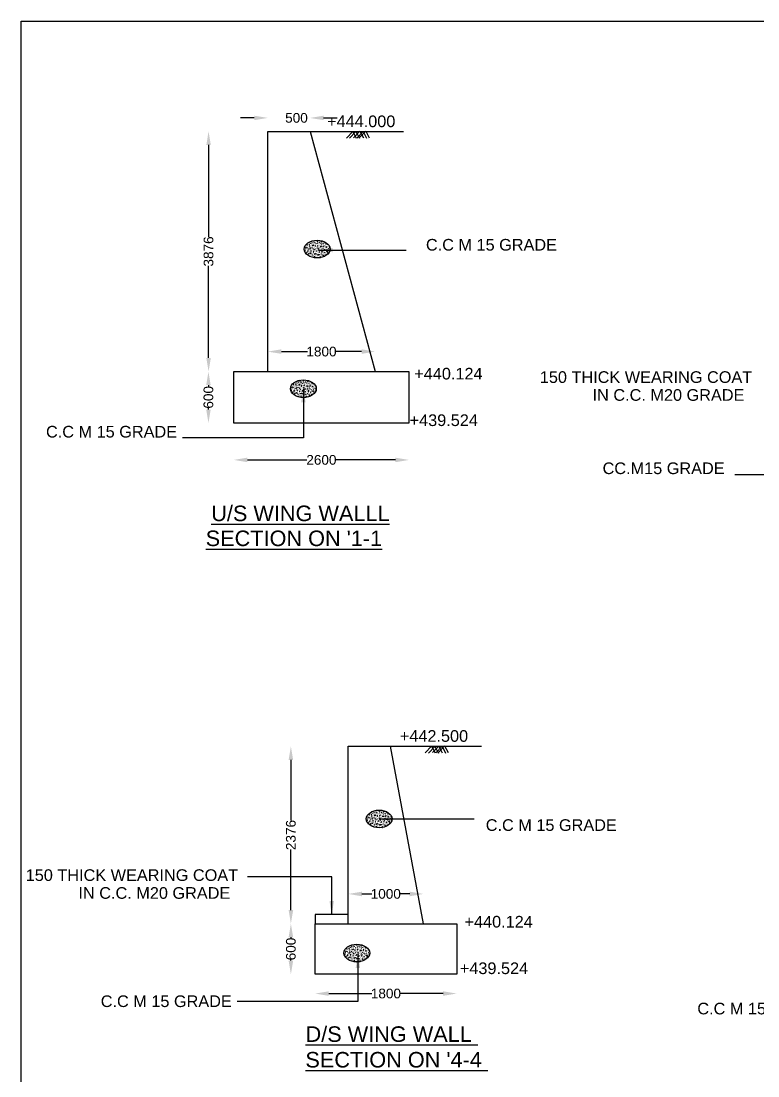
# Model space of a CAD drawing. Header units: millimetres. Extents: x 956 to 8879, y 2115 to 7267.
# Drawn here: x 956 to 2854, y 4550 to 7267 of the extents above; entities that cross this region are included whole.
import ezdxf

# ---------------------------------------------------------------- set-up
doc = ezdxf.new("R2010")
doc.units = ezdxf.units.MM
doc.header["$MEASUREMENT"] = 0
doc.layers.add('DRAWING', color=7, linetype='Continuous')
doc.layers.add('TEXT', color=7, linetype='Continuous')
doc.styles.get("Standard").update_dxf_attribs({"font": 'arial.ttf', "height": 25})
doc.dimstyles.get("Standard").update_dxf_attribs({"dimtxt": 30, "dimasz": 35, "dimexe": 0.18, "dimexo": 0.0625, "dimgap": 0.09, "dimtad": 0, "dimdec": 0, "dimzin": 0, "dimdsep": 46, "dimtxsty": 'Standard', "dimcen": 0.09, "dimse1": 1, "dimse2": 1, "dimadec": 0, "dimazin": 0, "dimtfac": 1, "dimtdec": 0, "dimtofl": 0, "dimtmove": 0, "dimatfit": 3, "dimfxl": 1, "dimtolj": 1, "dimtzin": 0, "dimarcsym": 0})

# ---------------------------------------------------------------- blocks, each defined once
blk = doc.blocks.new('*D4')
at = {"layer": 'Defpoints', "color": 0}
for p in [(1700.2, 7017.6), (1591.4, 6982.9), (1700.2, 6982.9)]:
    blk.add_point(p, dxfattribs=at)
at = {"layer": 'TEXT', "color": 0, "lineweight": -2}
for p, q in [((1556.4, 7017.6), (1521.4, 7017.6)), ((1735.2, 7017.6), (1770.2, 7017.6))]:
    blk.add_line(p, q, dxfattribs=at)
at = {"layer": 'TEXT', "color": 0}
for points in [[(1556.4, 7023.4), (1556.4, 7011.8), (1591.4, 7017.6)], [(1735.2, 7023.4), (1735.2, 7011.8), (1700.2, 7017.6)]]:
    blk.add_solid(points, dxfattribs=at)
at = {"layer": 'TEXT', "color": 0, "insert": (1665.2, 7017.6), "char_height": 25, "attachment_point": 5}
blk.add_mtext('\\A1;500', dxfattribs=at)
blk = doc.blocks.new('*D5')
at = {"layer": 'Defpoints', "color": 0}
for p in [(1591.4, 6982.9), (1438.7, 6364.4), (1591.4, 6364.4)]:
    blk.add_point(p, dxfattribs=at)
at = {"layer": 'TEXT', "color": 0, "lineweight": -2}
for p, q in [((1438.7, 6947.9), (1438.7, 6711.1)), ((1438.7, 6399.4), (1438.7, 6636.3))]:
    blk.add_line(p, q, dxfattribs=at)
at = {"layer": 'TEXT', "color": 0}
for points in [[(1432.9, 6947.9), (1444.6, 6947.9), (1438.7, 6982.9)], [(1432.9, 6399.4), (1444.6, 6399.4), (1438.7, 6364.4)]]:
    blk.add_solid(points, dxfattribs=at)
at = {"layer": 'TEXT', "color": 0, "insert": (1438.7, 6673.7), "char_height": 25, "attachment_point": 5, "rotation": 90}
blk.add_mtext('\\A1;3876', dxfattribs=at)
blk = doc.blocks.new('*D6')
at = {"layer": 'Defpoints', "color": 0}
for p in [(1591.4, 6364.4), (1438.4, 6231.6), (1591.4, 6231.6)]:
    blk.add_point(p, dxfattribs=at)
at = {"layer": 'TEXT', "color": 0, "lineweight": -2}
for p, q in [((1438.4, 6329.4), (1438.4, 6325.7)), ((1438.4, 6266.6), (1438.4, 6270.3))]:
    blk.add_line(p, q, dxfattribs=at)
at = {"layer": 'TEXT', "color": 0}
for points in [[(1432.6, 6329.4), (1444.2, 6329.4), (1438.4, 6364.4)], [(1432.6, 6266.6), (1444.2, 6266.6), (1438.4, 6231.6)]]:
    blk.add_solid(points, dxfattribs=at)
at = {"layer": 'TEXT', "color": 0, "insert": (1438.4, 6298), "char_height": 25, "attachment_point": 5, "rotation": 90}
blk.add_mtext('\\A1;600', dxfattribs=at)
blk = doc.blocks.new('*D7')
at = {"layer": 'Defpoints', "color": 0}
for p in [(1867.9, 6415.7), (1591.4, 6364.4), (1867.9, 6364.4)]:
    blk.add_point(p, dxfattribs=at)
at = {"layer": 'TEXT', "color": 0, "lineweight": -2}
for p, q in [((1626.4, 6415.7), (1693.4, 6415.7)), ((1832.9, 6415.7), (1765.8, 6415.7))]:
    blk.add_line(p, q, dxfattribs=at)
at = {"layer": 'TEXT', "color": 0}
for points in [[(1626.4, 6421.6), (1626.4, 6409.9), (1591.4, 6415.7)], [(1832.9, 6421.6), (1832.9, 6409.9), (1867.9, 6415.7)]]:
    blk.add_solid(points, dxfattribs=at)
at = {"layer": 'TEXT', "color": 0, "insert": (1729.6, 6415.7), "char_height": 25, "attachment_point": 5}
blk.add_mtext('\\A1;1800', dxfattribs=at)
blk = doc.blocks.new('*D8')
at = {"layer": 'Defpoints', "color": 0}
for p in [(1503.7, 6231.6), (1955, 6231.6), (1955, 6136.7)]:
    blk.add_point(p, dxfattribs=at)
at = {"layer": 'TEXT', "color": 0, "lineweight": -2}
for p, q in [((1538.7, 6136.7), (1691.8, 6136.7)), ((1920, 6136.7), (1767, 6136.7))]:
    blk.add_line(p, q, dxfattribs=at)
at = {"layer": 'TEXT', "color": 0}
for points in [[(1538.7, 6142.6), (1538.7, 6130.9), (1503.7, 6136.7)], [(1920, 6142.6), (1920, 6130.9), (1955, 6136.7)]]:
    blk.add_solid(points, dxfattribs=at)
at = {"layer": 'TEXT', "color": 0, "insert": (1729.4, 6136.7), "char_height": 25, "attachment_point": 5}
blk.add_mtext('\\A1;2600', dxfattribs=at)
blk = doc.blocks.new('*D44')
at = {"layer": 'Defpoints', "color": 0}
for p in [(1798.7, 5399.1), (1650.8, 4942.1), (1798.7, 4942.1)]:
    blk.add_point(p, dxfattribs=at)
at = {"layer": 'TEXT', "color": 0, "lineweight": -2}
for p, q in [((1650.8, 5364.1), (1650.8, 5208.2)), ((1650.8, 4977.1), (1650.8, 5133))]:
    blk.add_line(p, q, dxfattribs=at)
at = {"layer": 'TEXT', "color": 0}
for points in [[(1645, 5364.1), (1656.7, 5364.1), (1650.8, 5399.1)], [(1645, 4977.1), (1656.7, 4977.1), (1650.8, 4942.1)]]:
    blk.add_solid(points, dxfattribs=at)
at = {"layer": 'TEXT', "color": 0, "insert": (1650.8, 5170.6), "char_height": 25, "attachment_point": 5, "rotation": 90}
blk.add_mtext('\\A1;2376', dxfattribs=at)
blk = doc.blocks.new('*D45')
at = {"layer": 'Defpoints', "color": 0}
for p in [(1798.7, 4942.1), (1650.8, 4812), (1798.7, 4812)]:
    blk.add_point(p, dxfattribs=at)
at = {"layer": 'TEXT', "color": 0, "lineweight": -2}
for p, q in [((1650.8, 4907.1), (1650.8, 4904.7)), ((1650.8, 4847), (1650.8, 4849.3))]:
    blk.add_line(p, q, dxfattribs=at)
at = {"layer": 'TEXT', "color": 0}
for points in [[(1645, 4907.1), (1656.7, 4907.1), (1650.8, 4942.1)], [(1645, 4847), (1656.7, 4847), (1650.8, 4812)]]:
    blk.add_solid(points, dxfattribs=at)
at = {"layer": 'TEXT', "color": 0, "insert": (1650.8, 4877), "char_height": 25, "attachment_point": 5, "rotation": 90}
blk.add_mtext('\\A1;600', dxfattribs=at)
blk = doc.blocks.new('*D46')
at = {"layer": 'Defpoints', "color": 0}
for p in [(1713.2, 4812), (2078, 4812), (2078, 4762.2)]:
    blk.add_point(p, dxfattribs=at)
at = {"layer": 'TEXT', "color": 0, "lineweight": -2}
for p, q in [((1748.2, 4762.2), (1859.4, 4762.2)), ((2043, 4762.2), (1931.8, 4762.2))]:
    blk.add_line(p, q, dxfattribs=at)
at = {"layer": 'TEXT', "color": 0}
for points in [[(1748.2, 4768), (1748.2, 4756.4), (1713.2, 4762.2)], [(2043, 4768), (2043, 4756.4), (2078, 4762.2)]]:
    blk.add_solid(points, dxfattribs=at)
at = {"layer": 'TEXT', "color": 0, "insert": (1895.6, 4762.2), "char_height": 25, "attachment_point": 5}
blk.add_mtext('\\A1;1800', dxfattribs=at)
blk = doc.blocks.new('*D52')
at = {"layer": 'Defpoints', "color": 0}
for p in [(1992, 5018.8), (1798.7, 4942.1), (1992, 4942.1)]:
    blk.add_point(p, dxfattribs=at)
at = {"layer": 'TEXT', "color": 0, "lineweight": -2}
for p, q in [((1833.7, 5018.8), (1859.1, 5018.8)), ((1957, 5018.8), (1931.5, 5018.8))]:
    blk.add_line(p, q, dxfattribs=at)
at = {"layer": 'TEXT', "color": 0}
for points in [[(1833.7, 5024.6), (1833.7, 5012.9), (1798.7, 5018.8)], [(1957, 5024.6), (1957, 5012.9), (1992, 5018.8)]]:
    blk.add_solid(points, dxfattribs=at)
at = {"layer": 'TEXT', "color": 0, "insert": (1895.3, 5018.8), "char_height": 25, "attachment_point": 5}
blk.add_mtext('\\A1;1000', dxfattribs=at)

msp = doc.modelspace()

# ---------------------------------------------------------------- hatches: boundary and pattern name
at = {"layer": 'TEXT'}
h = msp.add_hatch(dxfattribs=at)
h.set_pattern_fill('AR-CONC', color=0, style=0)
h.set_pattern_definition([(50, (-5838.4694, 1569.369), (7.172602, -0.6275213), [0.75, -8.25]), (355, (-5838.4694, 1569.369), (-1.3875133, 7.5219213), [0.6, -6.6]), (100.4514, (-5837.872, 1569.3166), (5.785094, 6.8943954), [0.637402, -7.011421]), (46.1842, (-5838.469, 1571.369), (10.6724105, -1.65519), [1.125, -12.375]), (96.6356, (-5837.58, 1571.231), (9.346627, 9.741179), [0.956103, -10.51713]), (351.1842, (-5838.469, 1571.369), (9.34662, 9.741186), [0.9, -9.9]), (21, (-5837.4694, 1570.869), (5.9690705, -4.026189), [0.75, -8.25]), (326, (-5837.4694, 1570.869), (2.4331533, 7.2515005), [0.6, -6.6]), (71.4514, (-5836.972, 1570.5334), (8.4022263, 3.225305), [0.637402, -7.011421]), (37.5, (-5838.4694, 1569.369), (0.12159855, 3.32893854), [0, -6.52, 0, -6.7, 0, -6.625]), (7.5, (-5838.4694, 1569.369), (2.6306954, 3.9441171), [0, -3.82, 0, -6.37, 0, -2.525]), (327.5, (-5840.6994, 1569.369), (5.3382244, -0.2255487), [0, -2.5, 0, -7.8, 0, -10.35]), (317.5, (-5841.6994, 1569.369), (5.8318617, 1.0010498), [0, -3.25, 0, -5.18, 0, -7.35])])
edge = h.paths.add_edge_path()
edge.add_ellipse((1718.4, 6679.8), major_axis=(-33.3, 0), ratio=0.683675, start_angle=0, end_angle=360)
h = msp.add_hatch(dxfattribs=at)
h.set_pattern_fill('AR-CONC', color=0, style=0)
h.set_pattern_definition([(50, (-5873.963, 1209.7065), (7.172602, -0.6275213), [0.75, -8.25]), (355, (-5873.963, 1209.7065), (-1.3875133, 7.5219213), [0.6, -6.6]), (100.4514, (-5873.3655, 1209.654), (5.785094, 6.8943954), [0.637402, -7.011421]), (46.1842, (-5873.963, 1211.7065), (10.6724105, -1.65519), [1.125, -12.375]), (96.6356, (-5873.074, 1211.569), (9.346627, 9.741179), [0.956103, -10.51713]), (351.1842, (-5873.963, 1211.706), (9.34662, 9.741186), [0.9, -9.9]), (21, (-5872.963, 1211.2065), (5.9690705, -4.026189), [0.75, -8.25]), (326, (-5872.963, 1211.2065), (2.4331533, 7.2515005), [0.6, -6.6]), (71.4514, (-5872.466, 1210.871), (8.4022263, 3.225305), [0.637402, -7.011421]), (37.5, (-5873.9632, 1209.7065), (0.12159855, 3.32893854), [0, -6.52, 0, -6.7, 0, -6.625]), (7.5, (-5873.9632, 1209.7065), (2.6306954, 3.9441171), [0, -3.82, 0, -6.37, 0, -2.525]), (327.5, (-5876.1932, 1209.7065), (5.3382244, -0.2255487), [0, -2.5, 0, -7.8, 0, -10.35]), (317.5, (-5877.193, 1209.7065), (5.8318617, 1.0010498), [0, -3.25, 0, -5.18, 0, -7.35])])
edge = h.paths.add_edge_path()
edge.add_ellipse((1682.9, 6320.2), major_axis=(-33.3, 0), ratio=0.683675, start_angle=0, end_angle=360)
h = msp.add_hatch(dxfattribs=at)
h.set_pattern_fill('AR-CONC', color=0, style=0)
h.set_pattern_definition([(50, (-5678.702, 101.396), (7.172602, -0.6275213), [0.75, -8.25]), (355, (-5678.702, 101.396), (-1.3875133, 7.5219213), [0.6, -6.6]), (100.4514, (-5678.1045, 101.3436), (5.785094, 6.8943954), [0.637402, -7.011421]), (46.1842, (-5678.702, 103.396), (10.6724105, -1.65519), [1.125, -12.375]), (96.6356, (-5677.813, 103.258), (9.346627, 9.741179), [0.956103, -10.51713]), (351.1842, (-5678.702, 103.396), (9.34662, 9.741186), [0.9, -9.9]), (21, (-5677.702, 102.896), (5.9690705, -4.026189), [0.75, -8.25]), (326, (-5677.702, 102.896), (2.4331533, 7.2515005), [0.6, -6.6]), (71.4514, (-5677.205, 102.5604), (8.4022263, 3.225305), [0.637402, -7.011421]), (37.5, (-5678.7022, 101.396), (0.12159855, 3.32893854), [0, -6.52, 0, -6.7, 0, -6.625]), (7.5, (-5678.7022, 101.396), (2.6306954, 3.9441171), [0, -3.82, 0, -6.37, 0, -2.525]), (327.5, (-5680.9322, 101.396), (5.3382244, -0.2255487), [0, -2.5, 0, -7.8, 0, -10.35]), (317.5, (-5681.932, 101.396), (5.8318617, 1.0010498), [0, -3.25, 0, -5.18, 0, -7.35])])
edge = h.paths.add_edge_path()
edge.add_ellipse((1878.2, 5211.9), major_axis=(-33.3, 0), ratio=0.683675, start_angle=0, end_angle=360)
h = msp.add_hatch(dxfattribs=at)
h.set_pattern_fill('AR-CONC', color=0, style=0)
h.set_pattern_definition([(50, (-5736.372, -243.8073), (7.172602, -0.6275213), [0.75, -8.25]), (355, (-5736.372, -243.807), (-1.3875133, 7.5219213), [0.6, -6.6]), (100.4514, (-5735.774, -243.8596), (5.785094, 6.8943954), [0.637402, -7.011421]), (46.1842, (-5736.372, -241.807), (10.6724105, -1.65519), [1.125, -12.375]), (96.6356, (-5735.483, -241.945), (9.346627, 9.741179), [0.956103, -10.51713]), (351.1842, (-5736.372, -241.807), (9.34662, 9.741186), [0.9, -9.9]), (21, (-5735.372, -242.3073), (5.9690705, -4.026189), [0.75, -8.25]), (326, (-5735.372, -242.307), (2.4331533, 7.2515005), [0.6, -6.6]), (71.4514, (-5734.8746, -242.643), (8.4022263, 3.225305), [0.637402, -7.011421]), (37.5, (-5736.372, -243.8073), (0.12159855, 3.32893854), [0, -6.52, 0, -6.7, 0, -6.625]), (7.5, (-5736.372, -243.8073), (2.6306954, 3.9441171), [0, -3.82, 0, -6.37, 0, -2.525]), (327.5, (-5738.602, -243.8073), (5.3382244, -0.2255487), [0, -2.5, 0, -7.8, 0, -10.35]), (317.5, (-5739.602, -243.8073), (5.8318617, 1.0010498), [0, -3.25, 0, -5.18, 0, -7.35])])
edge = h.paths.add_edge_path()
edge.add_ellipse((1820.5, 4866.6), major_axis=(-33.3, 0), ratio=0.683675, start_angle=0, end_angle=360)

# ---------------------------------------------------------------- linework, layer by layer
at = {"layer": 'DRAWING', "color": 0}
for points in [[(1591.4, 6364.4), (1591.4, 6982.9), (1940.6, 6982.9)], [(1700.2, 6982.9), (1867.9, 6364.4)], [(1798.7, 4965.5), (1798.7, 5399.1), (1907, 5399.1), (1992, 4942.1)], [(1907, 5399.1), (2141.5, 5399.1)]]:
    msp.add_lwpolyline(points, dxfattribs=at)
for points in [[(1503.7, 6364.4), (1955, 6364.4), (1955, 6231.6), (1503.7, 6231.6)], [(1713.2, 4942.1), (1798.7, 4942.1), (1798.7, 4965.5), (1713.2, 4965.5)], [(1713.2, 4942.1), (2078, 4942.1), (2078, 4812), (1713.2, 4812)]]:
    msp.add_lwpolyline(points, close=True, dxfattribs=at)
at = {"layer": 'TEXT', "color": 0}
msp.add_lwpolyline([(8879.1, 2115), (955.7, 2115), (955.7, 7267), (8879.1, 7267)], close=True, dxfattribs=at)
for points in [[(1793.7, 6965.9), (1810.1, 6982.9), (1819.1, 6965.7)], [(1801.9, 6965.3), (1818.2, 6982.4), (1827.3, 6965.1)], [(1812.1, 6966.5), (1828.4, 6983.5), (1837.5, 6966.3)], [(1820.5, 6965.7), (1836.9, 6982.8), (1845.9, 6965.5)], [(1827.2, 6966.8), (1843.6, 6983.9), (1852.6, 6966.6)], [(1997.2, 5382.2), (2013.5, 5399.2), (2022.6, 5382)], [(2005.4, 5381.6), (2021.7, 5398.7), (2030.7, 5381.4)], [(2015.6, 5382.8), (2031.9, 5399.8), (2040.9, 5382.6)], [(2024, 5382), (2040.4, 5399.1), (2049.4, 5381.8)], [(2030.7, 5383.1), (2047, 5400.1), (2056.1, 5382.9)], [(1798.7, 4942.1), (1992, 4942.1)]]:
    msp.add_lwpolyline(points, dxfattribs=at)
for centre in [(1718.4, 6679.8), (1682.9, 6320.2), (1878.2, 5211.9), (1820.5, 4866.6)]:
    msp.add_ellipse(centre, major_axis=(-33.3, 0), ratio=0.683675, dxfattribs=at)

# ---------------------------------------------------------------- texts
for s, height, p in [('+444.000', 30, (1744, 6993.9)), ('C.C M 15 GRADE ', 30, (1998.8, 6675.9)), ('+440.124', 30, (1968.7, 6343.9)), ('150 THICK WEARING COAT ', 30, (2292.2, 6335.1)), ('IN C.C. M20 GRADE ', 30, (2428.1, 6289)), ('+439.524', 30, (1956.7, 6224)), ('C.C M 15 GRADE ', 30, (1019.9, 6194.4)), ('CC.M15 GRADE ', 30, (2453.9, 6100.2)), ('%%UU/S WING WALLL', 40, (1445.6, 5979.1)), ("%%USECTION ON '1-1", 40, (1431.3, 5914.8)), ('+442.500', 30, (1931.5, 5410.7)), ('C.C M 15 GRADE ', 30, (2152.9, 5181.2)), ('150 THICK WEARING COAT ', 30, (967.6, 5052.3)), ('IN C.C. M20 GRADE ', 30, (1103.5, 5006.3)), ('+440.124', 30, (2098.1, 4932.3)), ('+439.524', 30, (2086.1, 4812.4)), ('C.C M 15 GRADE ', 30, (1160.9, 4727.5)), ('C.C M 15 GRADE ', 30, (2698, 4708.6)), ('%%UD/S WING WALL ', 40, (1688.6, 4637.8)), ("%%USECTION ON '4-4 ", 40, (1688.2, 4571.8))]:
    msp.add_text(s, height=height, dxfattribs=at).set_placement(p)

# ---------------------------------------------------------------- dimensions: what is measured, and where the dimension line sits
dim = msp.add_linear_dim(base=(1700.2, 7017.6), p1=(1591.4, 6982.9), p2=(1700.2, 6982.9), text='500', dimstyle='Standard', dxfattribs=at)
dim.commit()
dim.dimension.update_dxf_attribs({"geometry": '*D4', "text_midpoint": (1665.2, 7017.6), "dimtype": 160})
for base, p1, p2, text, picture, middle in [((1438.7, 6364.4), (1591.4, 6982.9), (1591.4, 6364.4), '3876', '*D5', (1438.7, 6673.7)), ((1438.4, 6231.6), (1591.4, 6364.4), (1591.4, 6231.6), '600', '*D6', (1438.4, 6298)), ((1650.8, 4942.1), (1798.7, 5399.1), (1798.7, 4942.1), '2376', '*D44', (1650.8, 5170.6)), ((1650.8, 4812), (1798.7, 4942.1), (1798.7, 4812), '600', '*D45', (1650.8, 4877))]:
    dim = msp.add_linear_dim(base=base, p1=p1, p2=p2, angle=90, text=text, dimstyle='Standard', dxfattribs=at)
    dim.commit()
    dim.dimension.update_dxf_attribs({"geometry": picture, "text_midpoint": middle})
for base, p1, p2, text, picture, middle in [((1867.9, 6415.7), (1591.4, 6364.4), (1867.9, 6364.4), '1800', '*D7', (1729.6, 6415.7)), ((1955, 6136.7), (1503.7, 6231.6), (1955, 6231.6), '2600', '*D8', (1729.4, 6136.7)), ((1992, 5018.8), (1798.7, 4942.1), (1992, 4942.1), '1000', '*D52', (1895.3, 5018.8)), ((2078, 4762.2), (1713.2, 4812), (2078, 4812), '1800', '*D46', (1895.6, 4762.2))]:
    dim = msp.add_linear_dim(base=base, p1=p1, p2=p2, text=text, dimstyle='Standard', dxfattribs=at)
    dim.commit()
    dim.dimension.update_dxf_attribs({"geometry": picture, "text_midpoint": middle})

# ---------------------------------------------------------------- leaders
for points in [[(1723.5, 6677.3), (1948, 6677.3)], [(1682.9, 6320.2), (1682.9, 6193.7), (1371.5, 6193.7)], [(3246.7, 6221.1), (3246.7, 6098.5), (2794.8, 6098.5)], [(1878.2, 5211.9), (2122.8, 5211.9)], [(1756, 4965.5), (1756, 5062.7), (1539, 5062.7)], [(1823.5, 4863.2), (1823.5, 4741.8), (1512.2, 4741.8)]]:
    msp.add_leader(points, dimstyle='Standard', override={"dimgap": 0.09, "dimtad": 0}, dxfattribs=at)

doc.saveas('drawing.dxf')
